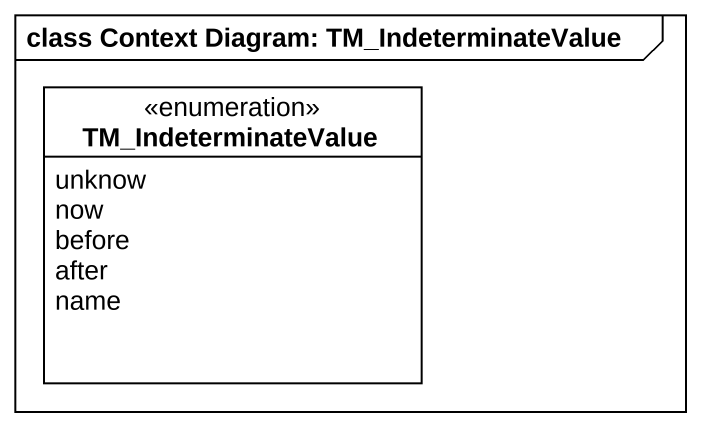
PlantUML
@startuml
mainframe class Context Diagram: TM_IndeterminateValue
hide circle
hide empty members
enum TM_IndeterminateValue {
  unknow
  now
  before
  after
  name
}
@enduml
